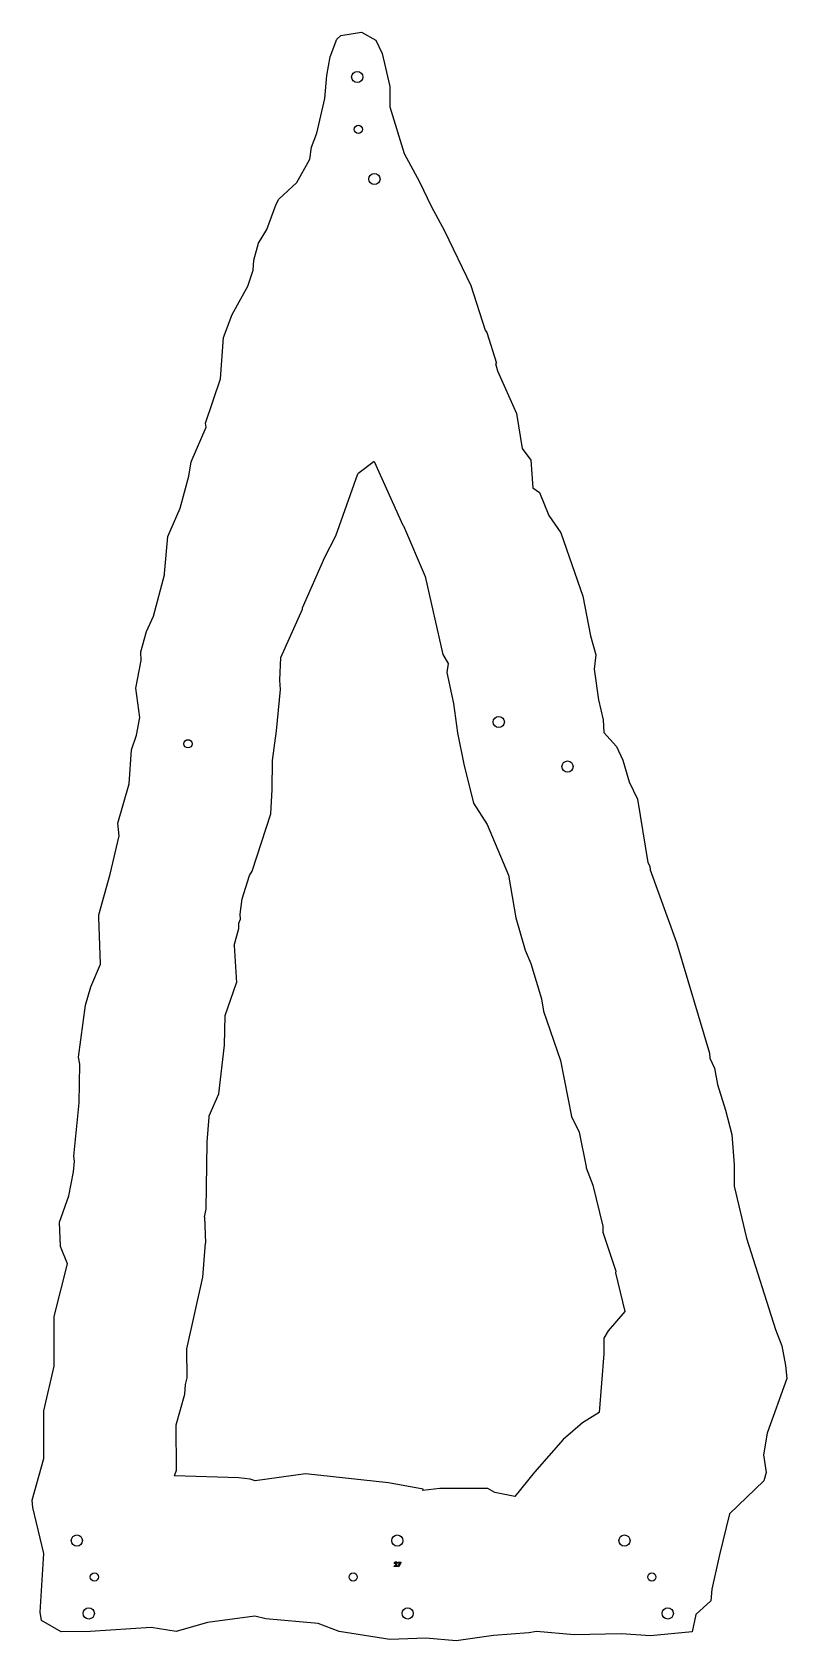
# Model space of a CAD drawing. Header units: millimetres. Extents: x 112 to 940, y 175 to 1940.
import ezdxf

# ---------------------------------------------------------------- set-up
doc = ezdxf.new("R2010")
doc.units = ezdxf.units.MM
doc.linetypes.add('SLD-Durchgehend', pattern=[0])

msp = doc.modelspace()

# ---------------------------------------------------------------- linework, layer by layer
at = {"color": 7, "linetype": 'SLD-Durchgehend', "lineweight": 25}
for p, q in [((438.9, 1913), (446.1, 1932.5)), ((446.1, 1932.5), (450.8, 1936.4)), ((450.8, 1936.4), (473.3, 1940.1)), ((473.3, 1940.1), (489.2, 1931.2)), ((489.2, 1931.2), (496.1, 1916.9)), ((435.3, 1892.6), (438.9, 1913)), ((496.1, 1916.9), (504.3, 1880.5)), ((432.9, 1867.3), (435.3, 1892.6)), ((504.3, 1880.5), (504.3, 1858.2)), ((424.3, 1829.3), (432.9, 1867.3)), ((504.3, 1858.2), (520.1, 1807.1)), ((418.4, 1813.8), (424.3, 1829.3)), ((402.4, 1775.3), (416.7, 1800.9)), ((416.7, 1800.9), (418.4, 1813.8)), ((520.1, 1807.1), (537.1, 1775.8)), ((382.7, 1756.8), (402.4, 1775.3)), ((537.1, 1775.8), (549.7, 1749.3)), ((369.6, 1723.6), (379.6, 1751.3)), ((379.6, 1751.3), (382.7, 1756.8)), ((549.7, 1749.3), (564.4, 1722.2)), ((360.3, 1708.6), (369.6, 1723.6)), ((564.4, 1722.2), (593.3, 1662.2)), ((355.3, 1690.1), (360.3, 1708.6)), ((348.6, 1661.6), (354.5, 1679.1)), ((354.5, 1679.1), (355.3, 1690.1)), ((331.4, 1630.4), (348.6, 1661.6)), ((593.3, 1662.2), (608.9, 1613.1)), ((321.9, 1605), (331.4, 1630.4)), ((608.9, 1613.1), (610.7, 1610.8)), ((610.7, 1610.8), (621.4, 1576.9)), ((318.5, 1559.9), (321.9, 1605)), ((621.4, 1576.9), (620.2, 1576.8)), ((620.2, 1576.8), (622.4, 1568.5)), ((302.3, 1511), (318.5, 1559.9)), ((622.4, 1568.5), (643.2, 1521.9)), ((643.2, 1521.9), (649.6, 1483.4)), ((286.5, 1468.8), (302.9, 1506.6)), ((302.9, 1506.6), (302.3, 1511)), ((649.6, 1483.4), (659, 1470.6)), ((283.9, 1453.1), (286.5, 1468.8)), ((487.1, 1469.1), (469.3, 1455.5)), ((487.1, 1469.1), (518.6, 1399.2)), ((659, 1470.6), (661.3, 1440.1)), ((274.3, 1418), (283.9, 1453.1)), ((445.1, 1387.6), (469.3, 1455.5)), ((661.3, 1440.1), (668.4, 1435.1)), ((668.4, 1435.1), (678.9, 1409.7)), ((261, 1387), (274.3, 1418)), ((518.6, 1399.2), (519.2, 1398.4)), ((519.2, 1398.4), (543.1, 1343)), ((678.9, 1409.7), (691.9, 1390.9)), ((257.2, 1346.1), (261, 1387)), ((432.9, 1364.1), (445.1, 1387.6)), ((691.9, 1390.9), (716.2, 1321.3)), ((408.7, 1308.4), (432.9, 1364.1)), ((245.2, 1299.4), (257.1, 1344.9)), ((257.1, 1344.9), (257.2, 1346.1)), ((543.1, 1343), (562.4, 1257.4)), ((384.8, 1254.2), (408.7, 1307)), ((408.7, 1307), (408.7, 1308.4)), ((716.2, 1321.3), (724.5, 1277.9)), ((237.5, 1282.5), (245.2, 1299.4)), ((231.2, 1260.1), (237.5, 1282.5)), ((724.5, 1277.9), (730.5, 1257.1)), ((231.4, 1250.9), (231.2, 1260.1)), ((383.7, 1229.1), (384.8, 1254.2)), ((562.4, 1257.4), (568.4, 1247.6)), ((730.5, 1257.1), (728.4, 1241.2)), ((225.9, 1220.5), (231.4, 1250.9)), ((568.4, 1247.6), (566.8, 1237.5)), ((566.8, 1237.5), (574.2, 1203.6)), ((728.4, 1241.2), (733.2, 1207.6)), ((230, 1188.3), (225.9, 1220.5)), ((380, 1173.5), (384.3, 1219)), ((384.3, 1219), (383.7, 1229.1)), ((574.2, 1203.6), (578.6, 1171.3)), ((733.2, 1207.6), (738.4, 1185.6)), ((226.6, 1168.7), (230, 1188.3)), ((738.4, 1185.6), (739.2, 1171.9)), ((221, 1152.7), (226.6, 1168.7)), ((375.8, 1141.2), (380, 1173.5)), ((578.6, 1171.3), (585.6, 1137.1)), ((739.2, 1171.9), (752.9, 1156.5)), ((218.3, 1115.4), (221, 1152.7)), ((752.9, 1156.5), (760, 1141.4)), ((375.3, 1109.3), (375.8, 1141.2)), ((585.6, 1137.1), (596.1, 1094.3)), ((760, 1141.4), (766.8, 1117.8)), ((205.8, 1072.2), (218.3, 1115.4)), ((766.8, 1117.8), (776.1, 1098.6)), ((373.7, 1082.4), (375.3, 1109.3)), ((596.1, 1094.3), (611.1, 1070.7)), ((776.1, 1098.6), (787.6, 1029.1)), ((353.3, 1019.7), (373.7, 1082.4)), ((207.3, 1058.4), (205.8, 1072.2)), ((611.1, 1070.7), (634.6, 1015.3)), ((197.6, 1016.2), (207.3, 1058.4)), ((787.6, 1029.1), (789.7, 1025.1)), ((789.7, 1025.1), (790, 1021)), ((185.1, 971.6), (197.6, 1016.2)), ((342.2, 989.1), (350.4, 1014.9)), ((350.4, 1014.9), (353.3, 1019.7)), ((634.6, 1015.3), (642.5, 968.6)), ((790, 1021), (818.7, 941.4)), ((340.2, 972.6), (342.2, 989.1)), ((185, 970.4), (185.1, 971.6)), ((340.6, 967.1), (340.2, 972.6)), ((185, 969.2), (185, 970.4)), ((186.8, 917.7), (185, 969.2)), ((333.6, 938.2), (338.8, 956.9)), ((338.8, 962.5), (340.6, 967.1)), ((338.8, 956.9), (338.8, 962.5)), ((642.5, 968.6), (653, 932.9)), ((333.6, 938.2), (336.2, 897.2)), ((818.7, 941.4), (855.1, 820)), ((653, 932.9), (658.9, 918.3)), ((658.9, 918.3), (670.9, 879.7)), ((176.5, 892.7), (186.8, 917.7)), ((170.5, 872.7), (176.5, 892.7)), ((323.9, 861.4), (336.2, 897.2)), ((163, 815.6), (170.5, 872.7)), ((670.9, 879.7), (672.9, 865.9)), ((672.9, 865.9), (691.7, 811.9)), ((323, 828.9), (323.9, 861.4)), ((164.4, 807.8), (163, 815.6)), ((316.7, 775.5), (323, 828.9)), ((855.1, 820), (855.6, 814.6)), ((855.6, 814.6), (860.4, 803.4)), ((163.7, 765.3), (164.4, 807.8)), ((691.7, 811.9), (703.5, 750.3)), ((860.4, 803.4), (864, 785.5)), ((864, 785.5), (872.6, 757.4)), ((157.6, 706.9), (163.7, 765.3)), ((306.2, 751.3), (316.7, 775.5)), ((304, 722.7), (306.3, 749.9)), ((306.3, 749.9), (306.2, 751.3)), ((703.5, 750.3), (712.1, 733.1)), ((872.6, 757.4), (879.5, 730.7)), ((712.1, 733.1), (719.7, 695.4)), ((879.5, 730.7), (882.3, 697.4)), ((158.4, 701.6), (157.6, 706.9)), ((302.9, 648.7), (303.8, 721.4)), ((303.8, 721.4), (304, 722.7)), ((152.3, 663.6), (157.5, 689.6)), ((157.5, 689.6), (158.4, 701.6)), ((719.7, 695.4), (719.9, 694)), ((719.9, 694), (727.1, 675.2)), ((882.3, 697.4), (882.1, 673.9)), ((727.1, 675.2), (738.2, 630)), ((882.1, 673.9), (895.8, 616.9)), ((142, 634.4), (152.3, 663.6)), ((301.2, 640.5), (302.9, 648.7)), ((301.2, 640.5), (302, 611.5)), ((143.2, 607.8), (142, 634.4)), ((738.2, 630), (738.1, 623.6)), ((738.1, 623.6), (752.5, 580.7)), ((150.8, 588.8), (143.2, 607.8)), ((299.2, 574.1), (302, 611.5)), ((895.8, 616.9), (927.5, 516.7)), ((136.2, 531.2), (150.8, 588.8)), ((281.5, 495.5), (299.2, 574.1)), ((752.5, 580.7), (751.9, 578.9)), ((751.9, 578.9), (762.3, 536.4)), ((136.3, 476.5), (136.2, 531.2)), ((762.3, 536.4), (743.8, 515.2)), ((743.8, 515.2), (739.3, 507.3)), ((927.5, 516.7), (934.5, 498.9)), ((282, 463.7), (281.5, 495.5)), ((739.3, 507.3), (739.2, 490)), ((934.5, 498.9), (938.6, 477.2)), ((739.2, 490), (733.9, 425.8)), ((938.6, 477.2), (939.9, 463)), ((124.8, 427.6), (136.3, 476.5)), ((280.3, 456.6), (282, 463.7)), ((939.9, 463), (918.4, 403)), ((270.1, 412.2), (279.4, 445.9)), ((279.4, 445.9), (280.3, 456.6)), ((124.8, 375.4), (124.8, 427.6)), ((733.9, 425.8), (715.8, 414.4)), ((270.3, 362.5), (270.1, 412.2)), ((715.8, 414.4), (694.7, 396)), ((694.7, 396), (663, 360.4)), ((918.4, 403), (914.3, 379.3)), ((112, 329.6), (124.8, 375.4)), ((914.3, 379.3), (917.3, 359.9)), ((268.2, 356.1), (270.3, 362.5)), ((338.9, 354.2), (268.2, 356.1)), ((351, 352.6), (338.9, 354.2)), ((412, 358.4), (356.7, 350.9)), ((502.8, 348.5), (412, 358.4)), ((663, 360.4), (641.6, 333.4)), ((917.3, 359.9), (914.6, 350.9)), ((356.7, 350.9), (351, 352.6)), ((540.8, 341.7), (502.8, 348.5)), ((559.2, 342.4), (540.6, 340.3)), ((540.6, 340.3), (540.8, 341.7)), ((611.8, 342.2), (559.2, 342.4)), ((619.7, 337.9), (611.8, 342.2)), ((641.6, 333.4), (619.7, 337.9)), ((914.6, 350.9), (877.2, 314.7)), ((112.9, 321.6), (112, 329.6)), ((124.8, 271), (112.9, 321.6)), ((877.2, 314.7), (866, 269.6)), ((120.7, 206.8), (124.8, 271)), ((866, 269.6), (857.6, 231.7)), ((857.6, 231.7), (856.4, 219.1)), ((856.4, 219.1), (840, 204)), ((122.2, 197.4), (120.7, 206.8)), ((143.8, 185), (122.2, 197.4)), ((304.2, 195.3), (270, 185.5)), ((356.1, 202.2), (304.2, 195.3)), ((368.4, 199.3), (356.1, 202.2)), ((425.6, 194.1), (368.4, 199.3)), ((840, 204), (836.1, 185)), ((175.5, 185.5), (143.8, 185)), ((242.7, 189.8), (175.5, 185.5)), ((270, 185.5), (242.7, 189.8)), ((448.9, 185.5), (425.6, 194.1)), ((504.3, 176.7), (448.9, 185.5)), ((543.9, 178.2), (504.3, 176.7)), ((577.2, 175.2), (543.9, 178.2)), ((618.1, 181.2), (577.2, 175.2)), ((656.9, 183.9), (618.1, 181.2)), ((665.3, 185.5), (656.9, 183.9)), ((706.6, 181.6), (665.3, 185.5)), ((758, 182.7), (706.6, 181.6)), ((790.5, 180.5), (758, 182.7)), ((836.1, 185), (790.5, 180.5))]:
    msp.add_line(p, q, dxfattribs=at)
at = {"color": 2, "linetype": 'SLD-Durchgehend', "lineweight": 25, "true_color": 0xffff00}
for p, q in [((509, 257.1), (510.5, 258.7)), ((509, 256.6), (509, 257.1)), ((512.4, 256.6), (509, 256.6)), ((510.1, 260), (509.2, 260)), ((511.2, 258.1), (510.7, 257.5)), ((510.7, 257.5), (512.4, 257.5)), ((512.4, 257.5), (512.4, 256.6)), ((513.1, 261.6), (516.3, 261.6)), ((513.1, 260.8), (513.1, 261.6)), ((515.2, 260.8), (513.1, 260.8)), ((513.3, 256.9), (515.2, 260.8)), ((514.1, 256.5), (513.3, 256.9)), ((516.3, 261.2), (514.1, 256.5)), ((516.3, 261.6), (516.3, 261.2))]:
    msp.add_line(p, q, dxfattribs=at)
at = {"color": 2, "linetype": 'SLD-Durchgehend', "lineweight": 25, "true_color": 0xffff00, "flags": 128}
for points in [[(510.8, 260.9), (510.4, 260.8), (510.2, 260.5), (510.1, 260)], [(510.5, 258.7), (511.2, 259.4), (511.4, 260.2)]]:
    msp.add_lwpolyline(points, dxfattribs=at)
at = {"color": 7, "linetype": 'SLD-Durchgehend', "lineweight": 25}
for centre, radius in [((468.6, 1891), 6.12), ((469.8, 1833.5), 4.5), ((487.5, 1779), 6.12), ((623.9, 1183.3), 6.12), ((282.9, 1159.4), 4.5), ((699.3, 1134.4), 6.12), ((161, 285.2), 6.12), ((512.6, 285.2), 6.12), ((761.8, 285.2), 6.12), ((180.3, 245.2), 4.5), ((464.1, 245.2), 4.5), ((791.8, 245.2), 4.5), ((174.1, 205.2), 6.12), ((524, 205.2), 6.12), ((809.3, 205.2), 6.12)]:
    msp.add_circle(centre, radius, dxfattribs=at)
at = {"color": 2, "linetype": 'SLD-Durchgehend', "lineweight": 25, "true_color": 0xffff00}
for centre, radius, start, end in [((510.8, 260.1), 1.67, 90.7643, 184.3772), ((510.8, 260.3), 1.49, 359.4768, 90.5615), ((510.8, 260.2), 0.637, 357.412, 91.6309), ((508.9, 260.6), 3.43, 312.4796, 354.4739)]:
    msp.add_arc(centre, radius, start, end, dxfattribs=at)

doc.saveas('drawing.dxf')
